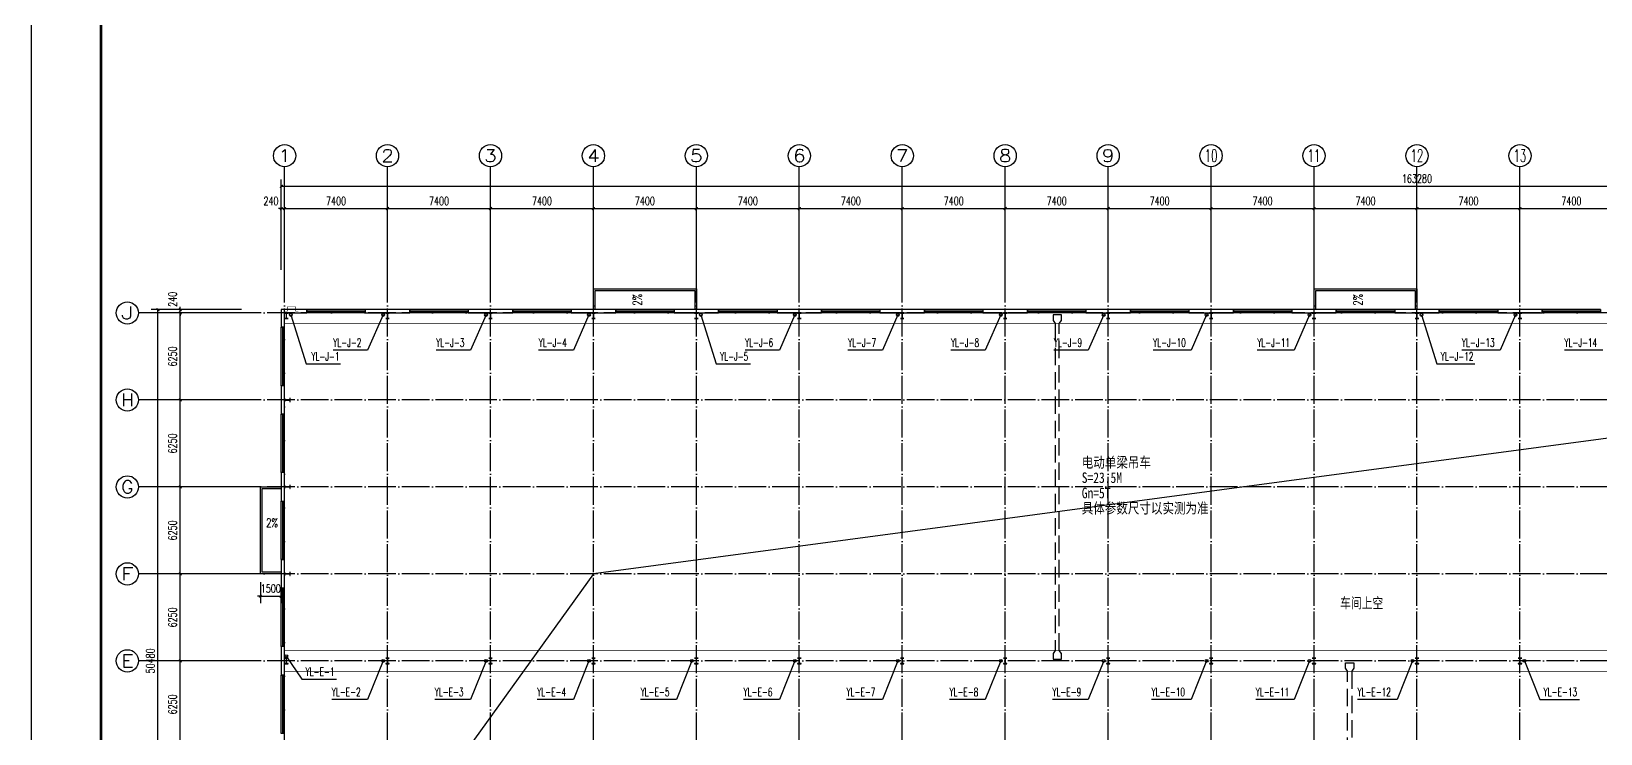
# Model space of a CAD drawing. Extents: x 13158459 to 15902229, y -1299598 to 28366.
# Drawn here: x 13898408 to 14011208, y -393668 to -343212 of the extents above; entities that cross this region are included whole.
import ezdxf
from ezdxf.enums import TextEntityAlignment as Align

# ---------------------------------------------------------------- set-up
doc = ezdxf.new("R2010")
doc.units = 0
doc.header["$LTSCALE"] = 1000
doc.header["$MEASUREMENT"] = 0
doc.linetypes.add('DASH', pattern=[0.35, 0.25, -0.1])
doc.linetypes.add('DOTE', pattern=[2.42, 2, -0.2, 0.02, -0.2])
for name, color, linetype in [('AXIS', 3, 'Continuous'), ('AXIS_TEXT', 7, 'Continuous'), ('COLUMN', 2, 'Continuous'), ('DIM_SYMB', 3, 'Continuous'), ('DIM_雨水', 3, 'Continuous'), ('DOTE', 8, 'DOTE'), ('PUB_DIM', 3, 'Continuous'), ('PUB_TEXT', 7, 'Continuous'), ('TK', 4, 'Continuous'), ('TWT_TEXT', 7, 'Continuous'), ('VPIPE-雨水', 4, 'Continuous'), ('WALL-PARAPET', 6, 'Continuous'), ('WINDOW', 4, 'Continuous')]:
    doc.layers.add(name, color=color, linetype=linetype)
doc.styles.add('_TCH_AXIS', font='COMPLEX', dxfattribs={"bigfont": 'GBCBIG'})
doc.styles.add('_TCH_DIM', font='SIMPLEX', dxfattribs={"bigfont": 'GBCBIG'})
doc.styles.add('_TCH_DIM_T3', font='SIMPLEX', dxfattribs={"width": 0.705882, "bigfont": 'GBCBIG'})
doc.styles.add('_TWT_SERIAL', font='COMPLEX', dxfattribs={"width": 0.8, "height": 3, "bigfont": 'HZTXT'})
doc.styles.add('COMPLEX', font='COMPLEX')
doc.styles.add('TK-LG-B', font='', dxfattribs={"width": 0.75})
doc.styles.add('宋体', font='', dxfattribs={"width": 0.8})
doc.styles.get('TK-LG-B').set_extended_font_data('SimSun')
doc.styles.get('宋体').set_extended_font_data('SimSun')
doc.dimstyles.new('_TCH_ARCH&&200', dxfattribs={"dimtxt": 595, "dimasz": 200, "dimexe": 500, "dimexo": 600, "dimgap": 252.5, "dimtad": 1, "dimdec": 0, "dimzin": 0, "dimdsep": 46, "dimtxsty": '_TCH_DIM_T3', "dimblk": 'ARCHTICK', "dimcen": 0.09, "dimclrt": 7, "dimazin": 2, "dimtfac": 1, "dimtdec": 0, "dimtix": 1, "dimtmove": 2, "dimatfit": 3, "dimfxl": 0, "dimtolj": 1, "dimtzin": 0, "dimarcsym": 0})

# ---------------------------------------------------------------- blocks, each defined once
blk = doc.blocks.new('A$C797E1D2B')
at = {"layer": 'COLUMN'}
h = blk.add_hatch(color=256, dxfattribs=at)
h.paths.add_polyline_path([(125, 400), (250, 400), (250, 388), (130, 388), (130, 200), (125, 200)])
h.paths.add_polyline_path([(0, 400), (125, 400), (125, 200), (120, 200), (120, 388), (0, 388)])
h.paths.add_polyline_path([(0, 12), (120, 12), (120, 200), (125, 200), (125, 0), (0, 0)])
h.paths.add_polyline_path([(125, 200), (130, 200), (130, 12), (250, 12), (250, 0), (125, 0)])
blk.add_lwpolyline([(250, 0), (250, 12), (130, 12), (130, 388), (250, 388), (250, 400), (0, 400), (0, 388), (120, 388), (120, 12), (0, 12), (0, 0)], close=True, dxfattribs=at)
blk = doc.blocks.new('GeYuanFrame_06180853', base_point=(20.09, 4.53))
at = {"layer": 'TK'}
blk.add_lwpolyline([(20.09, 4.53), (20.09, 598.53), (1071.09, 598.53), (1071.09, 4.53)], close=True, dxfattribs=at)
at = {"layer": 'TK', "const_width": 1}
blk.add_lwpolyline([(45.09, 588.53), (1061.09, 588.53), (1061.09, 14.53), (45.09, 14.53)], close=True, dxfattribs=at)
blk = doc.blocks.new('$TCHSYS$WIN2D')
for p, q in [((-0.5, 0.5), (0.5, 0.5)), ((-0.5, 0.5), (-0.5, -0.5)), ((0.5, 0.5), (0.5, -0.5)), ((0.5, 0.167), (-0.5, 0.167)), ((0.5, -0.167), (-0.5, -0.167)), ((-0.5, -0.5), (0.5, -0.5))]:
    blk.add_line(p, q)
blk = doc.blocks.new('_AXISO')
blk.add_circle((0, 0), 0.5)
at = {"layer": 'AXIS_TEXT', "style": 'COMPLEX', "width": 1.041667}
blk.add_attdef('A', text='', height=0.56, dxfattribs=at).set_placement((-0.25, -0.28), (0.25, -0.28), align=Align.FIT)
blk = doc.blocks.new('_ArchTick')
at = {"color": 0, "linetype": 'ByBlock', "const_width": 0.4}
blk.add_lwpolyline([(-0.5, -0.5), (0.5, 0.5)], dxfattribs=at)
blk = doc.blocks.new('*D223')
at = {"layer": 'AXIS', "color": 0, "lineweight": -2}
for p, q in [((13913508, -363203), (13907008, -363203)), ((13907508, -413683), (13907508, -363203)), ((13913508, -413683), (13907008, -413683))]:
    blk.add_line(p, q, dxfattribs=at)
at = {"layer": 'Defpoints', "color": 0}
for p in [(13907508, -363203), (13914108, -363203), (13914108, -413683)]:
    blk.add_point(p, dxfattribs=at)
at = {"layer": 'AXIS', "color": 0, "lineweight": -2, "xscale": 200, "yscale": 200, "zscale": 200}
for p, rotation in [((13907508, -363203), 90), ((13907508, -413683), 270)]:
    blk.add_blockref('_ArchTick', p, dxfattribs=dict(at, rotation=rotation))
at = {"layer": 'AXIS', "color": 7, "insert": (13906958, -388443), "char_height": 595, "attachment_point": 5, "rotation": 90, "style": '_TCH_DIM_T3'}
blk.add_mtext('\\A1;50480', dxfattribs=at)
blk = doc.blocks.new('*D228')
at = {"layer": 'AXIS', "color": 0, "lineweight": -2}
for p, q in [((13913508, -388443), (13908608, -388443)), ((13909108, -394693), (13909108, -388443)), ((13913508, -394693), (13908608, -394693))]:
    blk.add_line(p, q, dxfattribs=at)
at = {"layer": 'Defpoints', "color": 0}
for p in [(13909108, -388443), (13914108, -388443), (13914108, -394693)]:
    blk.add_point(p, dxfattribs=at)
at = {"layer": 'AXIS', "color": 0, "lineweight": -2, "xscale": 200, "yscale": 200, "zscale": 200}
for p, rotation in [((13909108, -388443), 90), ((13909108, -394693), 270)]:
    blk.add_blockref('_ArchTick', p, dxfattribs=dict(at, rotation=rotation))
at = {"layer": 'AXIS', "color": 7, "insert": (13908558, -391568), "char_height": 595, "attachment_point": 5, "rotation": 90, "style": '_TCH_DIM_T3'}
blk.add_mtext('\\A1;6250', dxfattribs=at)
blk = doc.blocks.new('*D229')
at = {"layer": 'AXIS', "color": 0, "lineweight": -2}
for p, q in [((13913508, -382193), (13908608, -382193)), ((13909108, -388443), (13909108, -382193)), ((13913508, -388443), (13908608, -388443))]:
    blk.add_line(p, q, dxfattribs=at)
at = {"layer": 'Defpoints', "color": 0}
for p in [(13909108, -382193), (13914108, -382193), (13914108, -388443)]:
    blk.add_point(p, dxfattribs=at)
at = {"layer": 'AXIS', "color": 0, "lineweight": -2, "xscale": 200, "yscale": 200, "zscale": 200}
for p, rotation in [((13909108, -382193), 90), ((13909108, -388443), 270)]:
    blk.add_blockref('_ArchTick', p, dxfattribs=dict(at, rotation=rotation))
at = {"layer": 'AXIS', "color": 7, "insert": (13908558, -385318), "char_height": 595, "attachment_point": 5, "rotation": 90, "style": '_TCH_DIM_T3'}
blk.add_mtext('\\A1;6250', dxfattribs=at)
blk = doc.blocks.new('*D230')
at = {"layer": 'AXIS', "color": 0, "lineweight": -2}
for p, q in [((13913508, -375943), (13908608, -375943)), ((13909108, -382193), (13909108, -375943)), ((13913508, -382193), (13908608, -382193))]:
    blk.add_line(p, q, dxfattribs=at)
at = {"layer": 'Defpoints', "color": 0}
for p in [(13909108, -375943), (13914108, -375943), (13914108, -382193)]:
    blk.add_point(p, dxfattribs=at)
at = {"layer": 'AXIS', "color": 0, "lineweight": -2, "xscale": 200, "yscale": 200, "zscale": 200}
for p, rotation in [((13909108, -375943), 90), ((13909108, -382193), 270)]:
    blk.add_blockref('_ArchTick', p, dxfattribs=dict(at, rotation=rotation))
at = {"layer": 'AXIS', "color": 7, "insert": (13908558, -379068), "char_height": 595, "attachment_point": 5, "rotation": 90, "style": '_TCH_DIM_T3'}
blk.add_mtext('\\A1;6250', dxfattribs=at)
blk = doc.blocks.new('*D231')
at = {"layer": 'AXIS', "color": 0, "lineweight": -2}
for p, q in [((13913508, -369693), (13908608, -369693)), ((13909108, -375943), (13909108, -369693)), ((13913508, -375943), (13908608, -375943))]:
    blk.add_line(p, q, dxfattribs=at)
at = {"layer": 'Defpoints', "color": 0}
for p in [(13909108, -369693), (13914108, -369693), (13914108, -375943)]:
    blk.add_point(p, dxfattribs=at)
at = {"layer": 'AXIS', "color": 0, "lineweight": -2, "xscale": 200, "yscale": 200, "zscale": 200}
for p, rotation in [((13909108, -369693), 90), ((13909108, -375943), 270)]:
    blk.add_blockref('_ArchTick', p, dxfattribs=dict(at, rotation=rotation))
at = {"layer": 'AXIS', "color": 7, "insert": (13908558, -372818), "char_height": 595, "attachment_point": 5, "rotation": 90, "style": '_TCH_DIM_T3'}
blk.add_mtext('\\A1;6250', dxfattribs=at)
blk = doc.blocks.new('*D232')
at = {"layer": 'AXIS', "color": 0, "lineweight": -2}
for p, q in [((13913508, -363443), (13908608, -363443)), ((13909108, -369693), (13909108, -363443)), ((13913508, -369693), (13908608, -369693))]:
    blk.add_line(p, q, dxfattribs=at)
at = {"layer": 'Defpoints', "color": 0}
for p in [(13909108, -363443), (13914108, -363443), (13914108, -369693)]:
    blk.add_point(p, dxfattribs=at)
at = {"layer": 'AXIS', "color": 0, "lineweight": -2, "xscale": 200, "yscale": 200, "zscale": 200}
for p, rotation in [((13909108, -363443), 90), ((13909108, -369693), 270)]:
    blk.add_blockref('_ArchTick', p, dxfattribs=dict(at, rotation=rotation))
at = {"layer": 'AXIS', "color": 7, "insert": (13908558, -366568), "char_height": 595, "attachment_point": 5, "rotation": 90, "style": '_TCH_DIM_T3'}
blk.add_mtext('\\A1;6250', dxfattribs=at)
blk = doc.blocks.new('*D233')
at = {"layer": 'AXIS', "color": 0, "lineweight": -2}
for p, q in [((13913508, -363203), (13908608, -363203)), ((13909108, -363203), (13909108, -363003)), ((13909108, -363443), (13909108, -363203)), ((13913508, -363443), (13908608, -363443)), ((13909108, -363443), (13909108, -363643))]:
    blk.add_line(p, q, dxfattribs=at)
at = {"layer": 'Defpoints', "color": 0}
for p in [(13909108, -363203), (13914108, -363203), (13914108, -363443)]:
    blk.add_point(p, dxfattribs=at)
at = {"layer": 'AXIS', "color": 0, "lineweight": -2, "xscale": 200, "yscale": 200, "zscale": 200}
for p, rotation in [((13909108, -363203), 270), ((13909108, -363443), 90)]:
    blk.add_blockref('_ArchTick', p, dxfattribs=dict(at, rotation=rotation))
at = {"layer": 'AXIS', "color": 7, "insert": (13908558, -362463), "char_height": 595, "attachment_point": 5, "rotation": 90, "style": '_TCH_DIM_T3'}
blk.add_mtext('\\A1;240', dxfattribs=at)
blk = doc.blocks.new('*D234')
at = {"layer": 'AXIS', "color": 0, "lineweight": -2}
for p, q in [((13916368, -360343), (13916368, -353843)), ((14079648, -360343), (14079648, -353843)), ((13916368, -354343), (14079648, -354343))]:
    blk.add_line(p, q, dxfattribs=at)
at = {"layer": 'Defpoints', "color": 0}
for p in [(14079648, -354343), (13916368, -360943), (14079648, -360943)]:
    blk.add_point(p, dxfattribs=at)
at = {"layer": 'AXIS', "color": 0, "lineweight": -2, "xscale": 200, "yscale": 200, "zscale": 200, "rotation": 180}
blk.add_blockref('_ArchTick', (13916368, -354343), dxfattribs=at)
at = {"layer": 'AXIS', "color": 0, "lineweight": -2, "xscale": 200, "yscale": 200, "zscale": 200}
blk.add_blockref('_ArchTick', (14079648, -354343), dxfattribs=at)
at = {"layer": 'AXIS', "color": 7, "insert": (13998008, -353793), "char_height": 595, "attachment_point": 5, "style": '_TCH_DIM_T3'}
blk.add_mtext('\\A1;163280', dxfattribs=at)
blk = doc.blocks.new('*D235')
at = {"layer": 'AXIS', "color": 0, "lineweight": -2}
for p, q in [((13916368, -355943), (13916168, -355943)), ((13916368, -360343), (13916368, -355443)), ((13916368, -355943), (13916608, -355943)), ((13916608, -360343), (13916608, -355443)), ((13916608, -355943), (13916808, -355943))]:
    blk.add_line(p, q, dxfattribs=at)
at = {"layer": 'Defpoints', "color": 0}
for p in [(13916608, -355943), (13916368, -360943), (13916608, -360943)]:
    blk.add_point(p, dxfattribs=at)
at = {"layer": 'AXIS', "color": 0, "lineweight": -2, "xscale": 200, "yscale": 200, "zscale": 200}
blk.add_blockref('_ArchTick', (13916368, -355943), dxfattribs=at)
at = {"layer": 'AXIS', "color": 0, "lineweight": -2, "xscale": 200, "yscale": 200, "zscale": 200, "rotation": 180}
blk.add_blockref('_ArchTick', (13916608, -355943), dxfattribs=at)
at = {"layer": 'AXIS', "color": 7, "insert": (13915628, -355393), "char_height": 595, "attachment_point": 5, "style": '_TCH_DIM_T3'}
blk.add_mtext('\\A1;240', dxfattribs=at)
blk = doc.blocks.new('*D236')
at = {"layer": 'AXIS', "color": 0, "lineweight": -2}
for p, q in [((13916608, -360343), (13916608, -355443)), ((13916608, -355943), (13924008, -355943)), ((13924008, -360343), (13924008, -355443))]:
    blk.add_line(p, q, dxfattribs=at)
at = {"layer": 'Defpoints', "color": 0}
for p in [(13924008, -355943), (13916608, -360943), (13924008, -360943)]:
    blk.add_point(p, dxfattribs=at)
at = {"layer": 'AXIS', "color": 0, "lineweight": -2, "xscale": 200, "yscale": 200, "zscale": 200, "rotation": 180}
blk.add_blockref('_ArchTick', (13916608, -355943), dxfattribs=at)
at = {"layer": 'AXIS', "color": 0, "lineweight": -2, "xscale": 200, "yscale": 200, "zscale": 200}
blk.add_blockref('_ArchTick', (13924008, -355943), dxfattribs=at)
at = {"layer": 'AXIS', "color": 7, "insert": (13920308, -355393), "char_height": 595, "attachment_point": 5, "style": '_TCH_DIM_T3'}
blk.add_mtext('\\A1;7400', dxfattribs=at)
blk = doc.blocks.new('*D237')
at = {"layer": 'AXIS', "color": 0, "lineweight": -2}
for p, q in [((13924008, -360343), (13924008, -355443)), ((13924008, -355943), (13931408, -355943)), ((13931408, -360343), (13931408, -355443))]:
    blk.add_line(p, q, dxfattribs=at)
at = {"layer": 'Defpoints', "color": 0}
for p in [(13931408, -355943), (13924008, -360943), (13931408, -360943)]:
    blk.add_point(p, dxfattribs=at)
at = {"layer": 'AXIS', "color": 0, "lineweight": -2, "xscale": 200, "yscale": 200, "zscale": 200, "rotation": 180}
blk.add_blockref('_ArchTick', (13924008, -355943), dxfattribs=at)
at = {"layer": 'AXIS', "color": 0, "lineweight": -2, "xscale": 200, "yscale": 200, "zscale": 200}
blk.add_blockref('_ArchTick', (13931408, -355943), dxfattribs=at)
at = {"layer": 'AXIS', "color": 7, "insert": (13927708, -355393), "char_height": 595, "attachment_point": 5, "style": '_TCH_DIM_T3'}
blk.add_mtext('\\A1;7400', dxfattribs=at)
blk = doc.blocks.new('*D238')
at = {"layer": 'AXIS', "color": 0, "lineweight": -2}
for p, q in [((13931408, -360343), (13931408, -355443)), ((13931408, -355943), (13938808, -355943)), ((13938808, -360343), (13938808, -355443))]:
    blk.add_line(p, q, dxfattribs=at)
at = {"layer": 'Defpoints', "color": 0}
for p in [(13938808, -355943), (13931408, -360943), (13938808, -360943)]:
    blk.add_point(p, dxfattribs=at)
at = {"layer": 'AXIS', "color": 0, "lineweight": -2, "xscale": 200, "yscale": 200, "zscale": 200, "rotation": 180}
blk.add_blockref('_ArchTick', (13931408, -355943), dxfattribs=at)
at = {"layer": 'AXIS', "color": 0, "lineweight": -2, "xscale": 200, "yscale": 200, "zscale": 200}
blk.add_blockref('_ArchTick', (13938808, -355943), dxfattribs=at)
at = {"layer": 'AXIS', "color": 7, "insert": (13935108, -355393), "char_height": 595, "attachment_point": 5, "style": '_TCH_DIM_T3'}
blk.add_mtext('\\A1;7400', dxfattribs=at)
blk = doc.blocks.new('*D239')
at = {"layer": 'AXIS', "color": 0, "lineweight": -2}
for p, q in [((13938808, -360343), (13938808, -355443)), ((13938808, -355943), (13946208, -355943)), ((13946208, -360343), (13946208, -355443))]:
    blk.add_line(p, q, dxfattribs=at)
at = {"layer": 'Defpoints', "color": 0}
for p in [(13946208, -355943), (13938808, -360943), (13946208, -360943)]:
    blk.add_point(p, dxfattribs=at)
at = {"layer": 'AXIS', "color": 0, "lineweight": -2, "xscale": 200, "yscale": 200, "zscale": 200, "rotation": 180}
blk.add_blockref('_ArchTick', (13938808, -355943), dxfattribs=at)
at = {"layer": 'AXIS', "color": 0, "lineweight": -2, "xscale": 200, "yscale": 200, "zscale": 200}
blk.add_blockref('_ArchTick', (13946208, -355943), dxfattribs=at)
at = {"layer": 'AXIS', "color": 7, "insert": (13942508, -355393), "char_height": 595, "attachment_point": 5, "style": '_TCH_DIM_T3'}
blk.add_mtext('\\A1;7400', dxfattribs=at)
blk = doc.blocks.new('*D240')
at = {"layer": 'AXIS', "color": 0, "lineweight": -2}
for p, q in [((13946208, -360343), (13946208, -355443)), ((13946208, -355943), (13953608, -355943)), ((13953608, -360343), (13953608, -355443))]:
    blk.add_line(p, q, dxfattribs=at)
at = {"layer": 'Defpoints', "color": 0}
for p in [(13953608, -355943), (13946208, -360943), (13953608, -360943)]:
    blk.add_point(p, dxfattribs=at)
at = {"layer": 'AXIS', "color": 0, "lineweight": -2, "xscale": 200, "yscale": 200, "zscale": 200, "rotation": 180}
blk.add_blockref('_ArchTick', (13946208, -355943), dxfattribs=at)
at = {"layer": 'AXIS', "color": 0, "lineweight": -2, "xscale": 200, "yscale": 200, "zscale": 200}
blk.add_blockref('_ArchTick', (13953608, -355943), dxfattribs=at)
at = {"layer": 'AXIS', "color": 7, "insert": (13949908, -355393), "char_height": 595, "attachment_point": 5, "style": '_TCH_DIM_T3'}
blk.add_mtext('\\A1;7400', dxfattribs=at)
blk = doc.blocks.new('*D241')
at = {"layer": 'AXIS', "color": 0, "lineweight": -2}
for p, q in [((13953608, -360343), (13953608, -355443)), ((13953608, -355943), (13961008, -355943)), ((13961008, -360343), (13961008, -355443))]:
    blk.add_line(p, q, dxfattribs=at)
at = {"layer": 'Defpoints', "color": 0}
for p in [(13961008, -355943), (13953608, -360943), (13961008, -360943)]:
    blk.add_point(p, dxfattribs=at)
at = {"layer": 'AXIS', "color": 0, "lineweight": -2, "xscale": 200, "yscale": 200, "zscale": 200, "rotation": 180}
blk.add_blockref('_ArchTick', (13953608, -355943), dxfattribs=at)
at = {"layer": 'AXIS', "color": 0, "lineweight": -2, "xscale": 200, "yscale": 200, "zscale": 200}
blk.add_blockref('_ArchTick', (13961008, -355943), dxfattribs=at)
at = {"layer": 'AXIS', "color": 7, "insert": (13957308, -355393), "char_height": 595, "attachment_point": 5, "style": '_TCH_DIM_T3'}
blk.add_mtext('\\A1;7400', dxfattribs=at)
blk = doc.blocks.new('*D242')
at = {"layer": 'AXIS', "color": 0, "lineweight": -2}
for p, q in [((13961008, -360343), (13961008, -355443)), ((13961008, -355943), (13968408, -355943)), ((13968408, -360343), (13968408, -355443))]:
    blk.add_line(p, q, dxfattribs=at)
at = {"layer": 'Defpoints', "color": 0}
for p in [(13968408, -355943), (13961008, -360943), (13968408, -360943)]:
    blk.add_point(p, dxfattribs=at)
at = {"layer": 'AXIS', "color": 0, "lineweight": -2, "xscale": 200, "yscale": 200, "zscale": 200, "rotation": 180}
blk.add_blockref('_ArchTick', (13961008, -355943), dxfattribs=at)
at = {"layer": 'AXIS', "color": 0, "lineweight": -2, "xscale": 200, "yscale": 200, "zscale": 200}
blk.add_blockref('_ArchTick', (13968408, -355943), dxfattribs=at)
at = {"layer": 'AXIS', "color": 7, "insert": (13964708, -355393), "char_height": 595, "attachment_point": 5, "style": '_TCH_DIM_T3'}
blk.add_mtext('\\A1;7400', dxfattribs=at)
blk = doc.blocks.new('*D243')
at = {"layer": 'AXIS', "color": 0, "lineweight": -2}
for p, q in [((13968408, -360343), (13968408, -355443)), ((13968408, -355943), (13975808, -355943)), ((13975808, -360343), (13975808, -355443))]:
    blk.add_line(p, q, dxfattribs=at)
at = {"layer": 'Defpoints', "color": 0}
for p in [(13975808, -355943), (13968408, -360943), (13975808, -360943)]:
    blk.add_point(p, dxfattribs=at)
at = {"layer": 'AXIS', "color": 0, "lineweight": -2, "xscale": 200, "yscale": 200, "zscale": 200, "rotation": 180}
blk.add_blockref('_ArchTick', (13968408, -355943), dxfattribs=at)
at = {"layer": 'AXIS', "color": 0, "lineweight": -2, "xscale": 200, "yscale": 200, "zscale": 200}
blk.add_blockref('_ArchTick', (13975808, -355943), dxfattribs=at)
at = {"layer": 'AXIS', "color": 7, "insert": (13972108, -355393), "char_height": 595, "attachment_point": 5, "style": '_TCH_DIM_T3'}
blk.add_mtext('\\A1;7400', dxfattribs=at)
blk = doc.blocks.new('*D244')
at = {"layer": 'AXIS', "color": 0, "lineweight": -2}
for p, q in [((13975808, -360343), (13975808, -355443)), ((13975808, -355943), (13983208, -355943)), ((13983208, -360343), (13983208, -355443))]:
    blk.add_line(p, q, dxfattribs=at)
at = {"layer": 'Defpoints', "color": 0}
for p in [(13983208, -355943), (13975808, -360943), (13983208, -360943)]:
    blk.add_point(p, dxfattribs=at)
at = {"layer": 'AXIS', "color": 0, "lineweight": -2, "xscale": 200, "yscale": 200, "zscale": 200, "rotation": 180}
blk.add_blockref('_ArchTick', (13975808, -355943), dxfattribs=at)
at = {"layer": 'AXIS', "color": 0, "lineweight": -2, "xscale": 200, "yscale": 200, "zscale": 200}
blk.add_blockref('_ArchTick', (13983208, -355943), dxfattribs=at)
at = {"layer": 'AXIS', "color": 7, "insert": (13979508, -355393), "char_height": 595, "attachment_point": 5, "style": '_TCH_DIM_T3'}
blk.add_mtext('\\A1;7400', dxfattribs=at)
blk = doc.blocks.new('*D245')
at = {"layer": 'AXIS', "color": 0, "lineweight": -2}
for p, q in [((13983208, -360343), (13983208, -355443)), ((13983208, -355943), (13990608, -355943)), ((13990608, -360343), (13990608, -355443))]:
    blk.add_line(p, q, dxfattribs=at)
at = {"layer": 'Defpoints', "color": 0}
for p in [(13990608, -355943), (13983208, -360943), (13990608, -360943)]:
    blk.add_point(p, dxfattribs=at)
at = {"layer": 'AXIS', "color": 0, "lineweight": -2, "xscale": 200, "yscale": 200, "zscale": 200, "rotation": 180}
blk.add_blockref('_ArchTick', (13983208, -355943), dxfattribs=at)
at = {"layer": 'AXIS', "color": 0, "lineweight": -2, "xscale": 200, "yscale": 200, "zscale": 200}
blk.add_blockref('_ArchTick', (13990608, -355943), dxfattribs=at)
at = {"layer": 'AXIS', "color": 7, "insert": (13986908, -355393), "char_height": 595, "attachment_point": 5, "style": '_TCH_DIM_T3'}
blk.add_mtext('\\A1;7400', dxfattribs=at)
blk = doc.blocks.new('*D246')
at = {"layer": 'AXIS', "color": 0, "lineweight": -2}
for p, q in [((13990608, -360343), (13990608, -355443)), ((13990608, -355943), (13998008, -355943)), ((13998008, -360343), (13998008, -355443))]:
    blk.add_line(p, q, dxfattribs=at)
at = {"layer": 'Defpoints', "color": 0}
for p in [(13998008, -355943), (13990608, -360943), (13998008, -360943)]:
    blk.add_point(p, dxfattribs=at)
at = {"layer": 'AXIS', "color": 0, "lineweight": -2, "xscale": 200, "yscale": 200, "zscale": 200, "rotation": 180}
blk.add_blockref('_ArchTick', (13990608, -355943), dxfattribs=at)
at = {"layer": 'AXIS', "color": 0, "lineweight": -2, "xscale": 200, "yscale": 200, "zscale": 200}
blk.add_blockref('_ArchTick', (13998008, -355943), dxfattribs=at)
at = {"layer": 'AXIS', "color": 7, "insert": (13994308, -355393), "char_height": 595, "attachment_point": 5, "style": '_TCH_DIM_T3'}
blk.add_mtext('\\A1;7400', dxfattribs=at)
blk = doc.blocks.new('*D247')
at = {"layer": 'AXIS', "color": 0, "lineweight": -2}
for p, q in [((13998008, -360343), (13998008, -355443)), ((13998008, -355943), (14005408, -355943)), ((14005408, -360343), (14005408, -355443))]:
    blk.add_line(p, q, dxfattribs=at)
at = {"layer": 'Defpoints', "color": 0}
for p in [(14005408, -355943), (13998008, -360943), (14005408, -360943)]:
    blk.add_point(p, dxfattribs=at)
at = {"layer": 'AXIS', "color": 0, "lineweight": -2, "xscale": 200, "yscale": 200, "zscale": 200, "rotation": 180}
blk.add_blockref('_ArchTick', (13998008, -355943), dxfattribs=at)
at = {"layer": 'AXIS', "color": 0, "lineweight": -2, "xscale": 200, "yscale": 200, "zscale": 200}
blk.add_blockref('_ArchTick', (14005408, -355943), dxfattribs=at)
at = {"layer": 'AXIS', "color": 7, "insert": (14001708, -355393), "char_height": 595, "attachment_point": 5, "style": '_TCH_DIM_T3'}
blk.add_mtext('\\A1;7400', dxfattribs=at)
blk = doc.blocks.new('*D248')
at = {"layer": 'AXIS', "color": 0, "lineweight": -2}
for p, q in [((14005408, -360343), (14005408, -355443)), ((14005408, -355943), (14012808, -355943)), ((14012808, -360343), (14012808, -355443))]:
    blk.add_line(p, q, dxfattribs=at)
at = {"layer": 'Defpoints', "color": 0}
for p in [(14012808, -355943), (14005408, -360943), (14012808, -360943)]:
    blk.add_point(p, dxfattribs=at)
at = {"layer": 'AXIS', "color": 0, "lineweight": -2, "xscale": 200, "yscale": 200, "zscale": 200, "rotation": 180}
blk.add_blockref('_ArchTick', (14005408, -355943), dxfattribs=at)
at = {"layer": 'AXIS', "color": 0, "lineweight": -2, "xscale": 200, "yscale": 200, "zscale": 200}
blk.add_blockref('_ArchTick', (14012808, -355943), dxfattribs=at)
at = {"layer": 'AXIS', "color": 7, "insert": (14009108, -355393), "char_height": 595, "attachment_point": 5, "style": '_TCH_DIM_T3'}
blk.add_mtext('\\A1;7400', dxfattribs=at)
blk = doc.blocks.new('*D351')
at = {"layer": 'Defpoints', "color": 0}
for p in [(13914868, -382193), (13916368, -382193), (13916368, -383793)]:
    blk.add_point(p, dxfattribs=at)
at = {"layer": 'PUB_DIM', "color": 0, "lineweight": -2}
for p, q in [((13914868, -382793), (13914868, -384293)), ((13916368, -382793), (13916368, -384293)), ((13914868, -383793), (13914668, -383793)), ((13914868, -383793), (13916368, -383793)), ((13916368, -383793), (13916568, -383793))]:
    blk.add_line(p, q, dxfattribs=at)
at = {"layer": 'PUB_DIM', "color": 0, "lineweight": -2, "xscale": 200, "yscale": 200, "zscale": 200}
blk.add_blockref('_ArchTick', (13914868, -383793), dxfattribs=at)
at = {"layer": 'PUB_DIM', "color": 0, "lineweight": -2, "xscale": 200, "yscale": 200, "zscale": 200, "rotation": 180}
blk.add_blockref('_ArchTick', (13916368, -383793), dxfattribs=at)
at = {"layer": 'PUB_DIM', "color": 7, "insert": (13915618, -383243), "char_height": 595, "attachment_point": 5, "style": '_TCH_DIM_T3'}
blk.add_mtext('\\A1;1500', dxfattribs=at)

msp = doc.modelspace()

# ---------------------------------------------------------------- linework, layer by layer
at = {"ltscale": 0.5}
for points in [[(13938808, -363203.1), (13938808, -361703.1), (13946208, -361703.1), (13946208, -363203.1)], [(13938928, -363203.1), (13938928, -361823.1), (13946088, -361823.1), (13946088, -363203.1)], [(13990608, -363203.1), (13990608, -361703.1), (13998008, -361703.1), (13998008, -363203.1)], [(13990728, -363203.1), (13990728, -361823.1), (13997888, -361823.1), (13997888, -363203.1)], [(13916368, -382193.1), (13914868, -382193.1), (13914868, -375943.1), (13916368, -375943.1)], [(13916368, -382073.1), (13914988, -382073.1), (13914988, -376063.1), (13916368, -376063.1)]]:
    msp.add_lwpolyline(points, dxfattribs=at)
at = {"const_width": 30}
msp.add_lwpolyline([(13916608, -363323.1), (13916808, -363323.1), (13916808, -363003.1), (13917408, -363003.1), (13917408, -363323.1), (13917608, -363323.1)], dxfattribs=at)
at = {"color": 8, "linetype": 'DASH', "ltscale": 2, "const_width": 50}
for points in [[(14079408, -364193.1), (13916608, -364193.1)], [(14079408, -387693.1), (13916608, -387693.1)], [(14079408, -389193.1), (13916608, -389193.1)]]:
    msp.add_lwpolyline(points, dxfattribs=at)
at = {"color": 8, "ltscale": 0.5}
msp.add_lwpolyline([(14079158, -363443.1), (13938808, -382193.1), (13916608, -413043.1)], dxfattribs=at)
at = {"color": 8, "linetype": 'DASH', "ltscale": 5}
for points in [[(13972296.1, -364193.1), (13972446.1, -363977.4), (13972446.1, -363577.4), (13971846.1, -363577.4), (13971846.1, -363977.4), (13971996.1, -364193.1), (13971996.1, -387693.1), (13971846.1, -387908.7), (13971846.1, -388308.7), (13972446.1, -388308.7), (13972446.1, -387908.7), (13972296.1, -387693.1)], [(13993321.5, -412693.1), (13993471.5, -412908.7), (13993471.5, -413308.7), (13992871.5, -413308.7), (13992871.5, -412908.7), (13993021.5, -412693.1), (13993021.5, -389193.1), (13992871.5, -388977.4), (13992871.5, -388577.4), (13993471.5, -388577.4), (13993471.5, -388977.4), (13993321.5, -389193.1)]]:
    msp.add_lwpolyline(points, close=True, dxfattribs=at)
at = {"layer": 'AXIS'}
for p, q in [((13916608, -360943.1), (13916608, -352943.1)), ((13924008, -360943.1), (13924008, -352943.1)), ((13931408, -360943.1), (13931408, -352943.1)), ((13938808, -360943.1), (13938808, -352943.1)), ((13946208, -360943.1), (13946208, -352943.1)), ((13953608, -360943.1), (13953608, -352943.1)), ((13961008, -360943.1), (13961008, -352943.1)), ((13968408, -360943.1), (13968408, -352943.1)), ((13975808, -360943.1), (13975808, -352943.1)), ((13983208, -360943.1), (13983208, -352943.1)), ((13990608, -360943.1), (13990608, -352943.1)), ((13998008, -360943.1), (13998008, -352943.1)), ((14005408, -360943.1), (14005408, -352943.1)), ((13914108, -363443.1), (13906108, -363443.1)), ((13914108, -369693.1), (13906108, -369693.1)), ((13914108, -375943.1), (13906108, -375943.1)), ((13914108, -382193.1), (13906108, -382193.1)), ((13914108, -388443.1), (13906108, -388443.1))]:
    msp.add_line(p, q, dxfattribs=at)
at = {"layer": 'DIM_SYMB'}
for points in [[(13942508, -363063.1, 0, 0, 0), (13942508, -362413.1, 120, 0, 0), (13942508, -361963.1, 0, 0, 0)], [(13994308, -363063.1, 0, 0, 0), (13994308, -362413.1, 120, 0, 0), (13994308, -361963.1, 0, 0, 0)], [(13916238, -379068.1, 0, 0, 0), (13915588, -379068.1, 120, 0, 0), (13915138, -379068.1, 0, 0, 0)]]:
    msp.add_lwpolyline(points, format="xyseb", dxfattribs=at)
at = {"layer": 'DIM_雨水'}
for p, q in [((13917052.5, -363587.1), (13918162.6, -367109.3)), ((13923688.4, -363587.1), (13922578.4, -366115.5)), ((13931088.4, -363587.1), (13929978.4, -366115.5)), ((13938488.4, -363587.1), (13937378.4, -366115.5)), ((13946527.5, -363587.1), (13947637.6, -367109.3)), ((13953288.4, -363587.1), (13952178.4, -366115.5)), ((13960688.4, -363587.1), (13959578.4, -366115.5)), ((13968088.4, -363587.1), (13966978.4, -366115.5)), ((13975486.8, -363587.1), (13974376.7, -366115.5)), ((13982888.4, -363587.1), (13981778.4, -366115.5)), ((13990288.4, -363587.1), (13989178.4, -366115.5)), ((13998327.5, -363587.1), (13999437.6, -367109.3)), ((14005088.4, -363587.1), (14003978.4, -366115.5)), ((13922578.4, -366115.5), (13920108.1, -366115.5)), ((13929978.4, -366115.5), (13927508.1, -366115.5)), ((13937378.4, -366115.5), (13934872.2, -366115.5)), ((13952178.4, -366115.5), (13949708.1, -366115.5)), ((13959578.4, -366115.5), (13957108.1, -366115.5)), ((13966978.4, -366115.5), (13964508.1, -366115.5)), ((13974376.7, -366115.5), (13971906.4, -366115.5)), ((13981778.4, -366115.5), (13979037.5, -366115.5)), ((13989178.4, -366115.5), (13986528.1, -366115.5)), ((14003978.4, -366115.5), (14001237.5, -366115.5)), ((14011378.4, -366115.5), (14008601.2, -366115.5)), ((13918162.6, -367109.3), (13920632.9, -367109.3)), ((13947637.6, -367109.3), (13950107.9, -367109.3)), ((13999437.6, -367109.3), (14002178.4, -367109.3)), ((13916733.3, -388099.4), (13917843.4, -389763.4)), ((13923688.4, -388443.1), (13922578.4, -391220.2)), ((13931088.4, -388443.1, 3000), (13929978.4, -391220.2, 3000)), ((13938488.4, -388443.1, 3000), (13937378.4, -391220.2, 3000)), ((13945888.4, -388443.1, 3000), (13944778.4, -391220.2, 3000)), ((13953288.4, -388443.1, 3000), (13952178.4, -391220.2, 3000)), ((13960688.4, -388443.1, 3000), (13959578.4, -391220.2, 3000)), ((13968088.4, -388443.1, 3000), (13966978.4, -391220.2, 3000)), ((13975488.4, -388443.1, 3000), (13974378.4, -391220.2, 3000)), ((13982888.4, -388443.1), (13981778.4, -391220.2)), ((13990288.4, -388443.1), (13989178.4, -391220.2)), ((13997688.4, -388443.1), (13996578.4, -391220.2)), ((14005727.5, -388443.1), (14006837.6, -391220.2)), ((13917843.4, -389763.4), (13920331.6, -389763.4)), ((13922578.4, -391220.2), (13920000.3, -391220.2)), ((13929978.4, -391220.2, 3000), (13927400.3, -391220.2, 3000)), ((13937378.4, -391220.2, 3000), (13934764.2, -391220.2, 3000)), ((13944778.4, -391220.2, 3000), (13942200.3, -391220.2, 3000)), ((13952178.4, -391220.2, 3000), (13949600.3, -391220.2, 3000)), ((13959578.4, -391220.2, 3000), (13957000.3, -391220.2, 3000)), ((13966978.4, -391220.2, 3000), (13964400.3, -391220.2, 3000)), ((13974378.4, -391220.2, 3000), (13971800.3, -391220.2, 3000)), ((13981778.4, -391220.2), (13978928.3, -391220.2)), ((13989178.4, -391220.2), (13986419.3, -391220.2)), ((13996578.4, -391220.2), (13993728.3, -391220.2)), ((14006837.6, -391220.2), (14009687.6, -391220.2))]:
    msp.add_line(p, q, dxfattribs=at)
at = {"layer": 'DOTE'}
for p, q in [((13916608, -415943.1), (13916608, -360943.1)), ((13924008, -415943.1), (13924008, -360943.1)), ((13931408, -415943.1), (13931408, -360943.1)), ((13938808, -415943.1), (13938808, -360943.1)), ((13946208, -415943.1), (13946208, -360943.1)), ((13953608, -415943.1), (13953608, -360943.1)), ((13961008, -415943.1), (13961008, -360943.1)), ((13968408, -415943.1), (13968408, -360943.1)), ((13975808, -415943.1), (13975808, -360943.1)), ((13983208, -415943.1), (13983208, -360943.1)), ((13990608, -415943.1), (13990608, -360943.1)), ((13998008, -415943.1), (13998008, -360943.1)), ((14005408, -415943.1), (14005408, -360943.1)), ((14081908, -363443.1), (13914108, -363443.1)), ((14081908, -369693.1), (13914108, -369693.1)), ((14081908, -375943.1), (13914108, -375943.1)), ((14081908, -382193.1), (13914108, -382193.1)), ((14081908, -388443.1), (13914108, -388443.1))]:
    msp.add_line(p, q, dxfattribs=at)
at = {"layer": 'VPIPE-雨水', "linetype": 'Continuous'}
for centre in [(13917052.5, -363587.1), (13923688.4, -363587.1), (13931088.4, -363587.1), (13938488.4, -363587.1), (13946527.5, -363587.1), (13953288.4, -363587.1), (13960688.4, -363587.1), (13968088.4, -363587.1), (13975486.8, -363587.1), (13982888.4, -363587.1), (13990288.4, -363587.1), (13998327.5, -363587.1), (14005088.4, -363587.1), (13916733.3, -388099.4), (13923688.4, -388443.1), (13931088.4, -388443.1), (13938488.4, -388443.1), (13945888.4, -388443.1), (13953288.4, -388443.1), (13960688.4, -388443.1), (13968088.4, -388443.1), (13975488.4, -388443.1), (13982888.4, -388443.1), (13990288.4, -388443.1), (13997688.4, -388443.1), (14005727.5, -388443.1)]:
    msp.add_circle(centre, 100, dxfattribs=at)
at = {"layer": 'WALL-PARAPET'}
for p, q in [((13916368, -363203.1), (13916368, -364468.1)), ((13918208, -363203.1), (13916368, -363203.1)), ((13918208, -363443.1), (13918208, -363203.1)), ((13925608, -363203.1), (13922408, -363203.1)), ((13922408, -363203.1), (13922408, -363443.1)), ((13925608, -363443.1), (13925608, -363203.1)), ((13933008, -363203.1), (13929808, -363203.1)), ((13929808, -363203.1), (13929808, -363443.1)), ((13933008, -363443.1), (13933008, -363203.1)), ((13940408, -363203.1), (13937208, -363203.1)), ((13937208, -363203.1), (13937208, -363443.1)), ((13940408, -363443.1), (13940408, -363203.1)), ((13947808, -363203.1), (13944608, -363203.1)), ((13944608, -363203.1), (13944608, -363443.1)), ((13947808, -363443.1), (13947808, -363203.1)), ((13955208, -363203.1), (13952008, -363203.1)), ((13952008, -363203.1), (13952008, -363443.1)), ((13955208, -363443.1), (13955208, -363203.1)), ((13962608, -363203.1), (13959408, -363203.1)), ((13959408, -363203.1), (13959408, -363443.1)), ((13962608, -363443.1), (13962608, -363203.1)), ((13970008, -363203.1), (13966808, -363203.1)), ((13966808, -363203.1), (13966808, -363443.1)), ((13970008, -363443.1), (13970008, -363203.1)), ((13977408, -363203.1), (13974208, -363203.1)), ((13974208, -363203.1), (13974208, -363443.1)), ((13977408, -363443.1), (13977408, -363203.1)), ((13984808, -363203.1), (13981608, -363203.1)), ((13981608, -363203.1), (13981608, -363443.1)), ((13984808, -363443.1), (13984808, -363203.1)), ((13992208, -363203.1), (13989008, -363203.1)), ((13989008, -363203.1), (13989008, -363443.1)), ((13992208, -363443.1), (13992208, -363203.1)), ((13999608, -363203.1), (13996408, -363203.1)), ((13996408, -363203.1), (13996408, -363443.1)), ((13999608, -363443.1), (13999608, -363203.1)), ((14007008, -363203.1), (14003808, -363203.1)), ((14003808, -363203.1), (14003808, -363443.1)), ((14007008, -363443.1), (14007008, -363203.1)), ((13916608, -364468.1), (13916608, -363443.1)), ((13916608, -363443.1), (13918208, -363443.1)), ((13922408, -363443.1), (13925608, -363443.1)), ((13929808, -363443.1), (13933008, -363443.1)), ((13937208, -363443.1), (13940408, -363443.1)), ((13944608, -363443.1), (13947808, -363443.1)), ((13952008, -363443.1), (13955208, -363443.1)), ((13959408, -363443.1), (13962608, -363443.1)), ((13966808, -363443.1), (13970008, -363443.1)), ((13974208, -363443.1), (13977408, -363443.1)), ((13981608, -363443.1), (13984808, -363443.1)), ((13989008, -363443.1), (13992208, -363443.1)), ((13996408, -363443.1), (13999608, -363443.1)), ((14003808, -363443.1), (14007008, -363443.1)), ((13916368, -364468.1), (13916608, -364468.1)), ((13916368, -368668.1), (13916368, -370718.1)), ((13916608, -368668.1), (13916368, -368668.1)), ((13916608, -370718.1), (13916608, -368668.1)), ((13916368, -370718.1), (13916608, -370718.1)), ((13916368, -374918.1), (13916368, -376968.1)), ((13916608, -374918.1), (13916368, -374918.1)), ((13916608, -376968.1), (13916608, -374918.1)), ((13916368, -376968.1), (13916608, -376968.1)), ((13916368, -381168.1), (13916368, -383218.1)), ((13916608, -381168.1), (13916368, -381168.1)), ((13916608, -383218.1), (13916608, -381168.1)), ((13916368, -383218.1), (13916608, -383218.1)), ((13916368, -387418.1), (13916368, -389468.1)), ((13916608, -387418.1), (13916368, -387418.1)), ((13916608, -389468.1), (13916608, -387418.1)), ((13916368, -389468.1), (13916608, -389468.1))]:
    msp.add_line(p, q, dxfattribs=at)

# ---------------------------------------------------------------- block references
at = {"xscale": 200, "yscale": 200, "zscale": 200}
msp.add_blockref('GeYuanFrame_06180853', (13898408, -447843.1), dxfattribs=at)
for p, rotation in [((13916858, -363443.1), 180), ((13924133, -363443.1), 180), ((13931533, -363443.1), 180), ((13938933, -363443.1), 180), ((13946333, -363443.1), 180), ((13953733, -363443.1), 180), ((13961133, -363443.1), 180), ((13968533, -363443.1), 180), ((13975933, -363443.1), 180), ((13983333, -363443.1), 180), ((13990733, -363443.1), 180), ((13998133, -363443.1), 180), ((14005533, -363443.1), 180), ((13917008, -369818.1), 89.99999999999999), ((13917008, -376068.1), 89.99999999999999), ((13917008, -382318.1), 89.99999999999999), ((13916858, -388243.1), 180), ((13924133, -388243.1), 180), ((13931533, -388243.1), 180), ((13938933, -388243.1), 180), ((13946333, -388243.1), 180), ((13953733, -388243.1), 180), ((13961133, -388243.1), 180), ((13968533, -388243.1), 180), ((13975933, -388243.1), 180), ((13983333, -388243.1), 180), ((13990733, -388243.1), 180), ((13998133, -388243.1), 180), ((14005533, -388243.1), 180)]:
    msp.add_blockref('A$C797E1D2B', p, dxfattribs=dict(rotation=rotation))
at = {"layer": 'AXIS'}
ref = msp.add_blockref('_AXISO', (13916608, -352143.1), dxfattribs=dict(at, xscale=1600, yscale=1600, zscale=1600))
ref.add_attrib('A', '1', dxfattribs={"layer": 'AXIS_TEXT', "ltscale": 0.5, "height": 905.1, "style": '_TCH_AXIS', "width": 2.333333}).set_placement((13916155.4, -352595.6), (13917060.5, -352595.6), align=Align.FIT)
ref = msp.add_blockref('_AXISO', (13924008, -352143.1), dxfattribs=dict(at, xscale=1600, yscale=1600, zscale=1600))
ref.add_attrib('A', '2', dxfattribs={"layer": 'AXIS_TEXT', "ltscale": 0.5, "height": 905.1, "style": '_TCH_AXIS', "width": 1.5}).set_placement((13923555.4, -352595.6), (13924460.5, -352595.6), align=Align.FIT)
ref = msp.add_blockref('_AXISO', (13931408, -352143.1), dxfattribs=dict(at, xscale=1600, yscale=1600, zscale=1600))
ref.add_attrib('A', '3', dxfattribs={"layer": 'AXIS_TEXT', "ltscale": 0.5, "height": 905.1, "style": '_TCH_AXIS', "width": 1.5}).set_placement((13930955.4, -352595.6), (13931860.5, -352595.6), align=Align.FIT)
ref = msp.add_blockref('_AXISO', (13938808, -352143.1), dxfattribs=dict(at, xscale=1600, yscale=1600, zscale=1600))
ref.add_attrib('A', '4', dxfattribs={"layer": 'AXIS_TEXT', "ltscale": 0.5, "height": 905.1, "style": '_TCH_AXIS', "width": 1.3125}).set_placement((13938355.4, -352595.6), (13939260.5, -352595.6), align=Align.FIT)
ref = msp.add_blockref('_AXISO', (13946208, -352143.1), dxfattribs=dict(at, xscale=1600, yscale=1600, zscale=1600))
ref.add_attrib('A', '5', dxfattribs={"layer": 'AXIS_TEXT', "ltscale": 0.5, "height": 905.1, "style": '_TCH_AXIS', "width": 1.5}).set_placement((13945755.4, -352595.6), (13946660.5, -352595.6), align=Align.FIT)
ref = msp.add_blockref('_AXISO', (13953608, -352143.1), dxfattribs=dict(at, xscale=1600, yscale=1600, zscale=1600))
ref.add_attrib('A', '6', dxfattribs={"layer": 'AXIS_TEXT', "ltscale": 0.5, "height": 905.1, "style": '_TCH_AXIS', "width": 1.5}).set_placement((13953155.4, -352595.6), (13954060.5, -352595.6), align=Align.FIT)
ref = msp.add_blockref('_AXISO', (13961008, -352143.1), dxfattribs=dict(at, xscale=1600, yscale=1600, zscale=1600))
ref.add_attrib('A', '7', dxfattribs={"layer": 'AXIS_TEXT', "ltscale": 0.5, "height": 905.1, "style": '_TCH_AXIS', "width": 1.5}).set_placement((13960555.4, -352595.6), (13961460.5, -352595.6), align=Align.FIT)
ref = msp.add_blockref('_AXISO', (13968408, -352143.1), dxfattribs=dict(at, xscale=1600, yscale=1600, zscale=1600))
ref.add_attrib('A', '8', dxfattribs={"layer": 'AXIS_TEXT', "ltscale": 0.5, "height": 905.1, "style": '_TCH_AXIS', "width": 1.5}).set_placement((13967955.4, -352595.6), (13968860.5, -352595.6), align=Align.FIT)
ref = msp.add_blockref('_AXISO', (13975808, -352143.1), dxfattribs=dict(at, xscale=1600, yscale=1600, zscale=1600))
ref.add_attrib('A', '9', dxfattribs={"layer": 'AXIS_TEXT', "ltscale": 0.5, "height": 905.1, "style": '_TCH_AXIS', "width": 1.5}).set_placement((13975355.4, -352595.6), (13976260.5, -352595.6), align=Align.FIT)
ref = msp.add_blockref('_AXISO', (13983208, -352143.1), dxfattribs=dict(at, xscale=1600, yscale=1600, zscale=1600))
ref.add_attrib('A', '10', dxfattribs={"layer": 'AXIS_TEXT', "ltscale": 0.5, "height": 905.1, "style": '_TCH_AXIS', "width": 0.724138}).set_placement((13982755.4, -352595.6), (13983660.5, -352595.6), align=Align.FIT)
ref = msp.add_blockref('_AXISO', (13990608, -352143.1), dxfattribs=dict(at, xscale=1600, yscale=1600, zscale=1600))
ref.add_attrib('A', '11', dxfattribs={"layer": 'AXIS_TEXT', "ltscale": 0.5, "height": 905.1, "style": '_TCH_AXIS', "width": 0.875}).set_placement((13990155.4, -352595.6), (13991060.5, -352595.6), align=Align.FIT)
ref = msp.add_blockref('_AXISO', (13998008, -352143.1), dxfattribs=dict(at, xscale=1600, yscale=1600, zscale=1600))
ref.add_attrib('A', '12', dxfattribs={"layer": 'AXIS_TEXT', "ltscale": 0.5, "height": 905.1, "style": '_TCH_AXIS', "width": 0.724138}).set_placement((13997555.4, -352595.6), (13998460.5, -352595.6), align=Align.FIT)
ref = msp.add_blockref('_AXISO', (14005408, -352143.1), dxfattribs=dict(at, xscale=1600, yscale=1600, zscale=1600))
ref.add_attrib('A', '13', dxfattribs={"layer": 'AXIS_TEXT', "ltscale": 0.5, "height": 905.1, "style": '_TCH_AXIS', "width": 0.724138}).set_placement((14004955.4, -352595.6), (14005860.5, -352595.6), align=Align.FIT)
ref = msp.add_blockref('_AXISO', (13905308, -363443.1), dxfattribs=dict(at, xscale=1600, yscale=1600, zscale=1600))
ref.add_attrib('A', 'J', dxfattribs={"layer": 'AXIS_TEXT', "ltscale": 0.5, "height": 905.1, "style": '_TCH_AXIS', "width": 1.909091}).set_placement((13904855.4, -363895.6), (13905760.5, -363895.6), align=Align.FIT)
ref = msp.add_blockref('_AXISO', (13905308, -369693.1), dxfattribs=dict(at, xscale=1600, yscale=1600, zscale=1600))
ref.add_attrib('A', 'H', dxfattribs={"layer": 'AXIS_TEXT', "ltscale": 0.5, "height": 905.1, "style": '_TCH_AXIS', "width": 1.05}).set_placement((13904855.4, -370145.6), (13905760.5, -370145.6), align=Align.FIT)
ref = msp.add_blockref('_AXISO', (13905308, -375943.1), dxfattribs=dict(at, xscale=1600, yscale=1600, zscale=1600))
ref.add_attrib('A', 'G', dxfattribs={"layer": 'AXIS_TEXT', "ltscale": 0.5, "height": 905.1, "style": '_TCH_AXIS', "width": 1.166667}).set_placement((13904855.4, -376395.6), (13905760.5, -376395.6), align=Align.FIT)
ref = msp.add_blockref('_AXISO', (13905308, -382193.1), dxfattribs=dict(at, xscale=1600, yscale=1600, zscale=1600))
ref.add_attrib('A', 'F', dxfattribs={"layer": 'AXIS_TEXT', "ltscale": 0.5, "height": 905.1, "style": '_TCH_AXIS', "width": 1.3125}).set_placement((13904855.4, -382645.6), (13905760.5, -382645.6), align=Align.FIT)
ref = msp.add_blockref('_AXISO', (13905308, -388443.1), dxfattribs=dict(at, xscale=1600, yscale=1600, zscale=1600))
ref.add_attrib('A', 'E', dxfattribs={"layer": 'AXIS_TEXT', "ltscale": 0.5, "height": 905.1, "style": '_TCH_AXIS', "width": 1.3125}).set_placement((13904855.4, -388895.6), (13905760.5, -388895.6), align=Align.FIT)
at = {"layer": 'WINDOW'}
for p, xscale, yscale, zscale, rotation in [((13920308, -363323.1), 4200, -240, 4200, 180), ((13927708, -363323.1), 4200, -240, 4200, 180), ((13935108, -363323.1), 4200, -240, 4200, 180), ((13942508, -363323.1), 4200, -240, 4200, 180), ((13949908, -363323.1), 4200, -240, 4200, 180), ((13957308, -363323.1), 4200, -240, 4200, 180), ((13964708, -363323.1), 4200, -240, 4200, 180), ((13972108, -363323.1), 4200, -240, 4200, 180), ((13979508, -363323.1), 4200, -240, 4200, 180), ((13986908, -363323.1), 4200, -240, 4200, 180), ((13994308, -363323.1), 4200, -240, 4200, 180), ((14001708, -363323.1), 4200, -240, 4200, 180), ((14009108, -363323.1), 4200, -240, 4200, 180), ((13916488, -366568.1), -4200, 240, -4200, 270), ((13916488, -372818.1), -4200, 240, -4200, 270), ((13916488, -379068.1), -4200, -240, -4200, 270), ((13916488, -385318.1), -4200, 240, -4200, 270), ((13916488, -391568.1), -4200, 240, -4200, 270)]:
    msp.add_blockref('$TCHSYS$WIN2D', p, dxfattribs=dict(at, xscale=xscale, yscale=yscale, zscale=zscale, rotation=rotation))

# ---------------------------------------------------------------- texts
at = {"layer": 'PUB_TEXT', "style": '_TCH_DIM', "width": 0.705882}
for p in [(13942283, -362920.2), (13994083, -362920.2)]:
    msp.add_text('2%%%', height=637.5, rotation=90, dxfattribs=at).set_placement(p)
at = {"layer": 'PUB_TEXT', "color": 8, "style": '宋体', "width": 0.8}
for s, height, p in [('电动单梁吊车', 759.49, (13973911.3, -374558.1)), ('S=23.5M', 759.49, (13973911.3, -375658.1)), ('Gn=5T', 759.49, (13973911.3, -376758.1)), ('具体参数尺寸以实测为准', 759.494, (13973911.3, -377847.4))]:
    msp.add_text(s, height=height, dxfattribs=at).set_placement(p)
at = {"layer": 'PUB_TEXT'}
for s, height, style, width, p in [('2%%%', 637.5, '_TCH_DIM', 0.705882, (13915280.8, -378843.1)), ('车间上空', 759.49, 'TK-LG-B', 0.75, (13992478.6, -384662.9))]:
    msp.add_text(s, height=height, dxfattribs=dict(at, style=style, width=width)).set_placement(p)
at = {"layer": 'TWT_TEXT', "style": '_TWT_SERIAL', "width": 0.64}
for s, p in [('YL-J-2', (13920108.1, -365875.5)), ('YL-J-3', (13927508.1, -365875.5)), ('YL-J-4', (13934872.2, -365875.5)), ('YL-J-6', (13949708.1, -365875.5)), ('YL-J-7', (13957108.1, -365875.5)), ('YL-J-8', (13964508.1, -365875.5)), ('YL-J-9', (13971906.4, -365875.5)), ('YL-J-10', (13979037.5, -365875.5)), ('YL-J-11', (13986528.1, -365875.5)), ('YL-J-13', (14001237.5, -365875.5)), ('YL-J-14', (14008601.2, -365875.5)), ('YL-J-1', (13918530, -366869.3)), ('YL-J-5', (13947913.6, -366869.3)), ('YL-J-12', (13999709.9, -366869.3)), ('YL-E-1', (13918119, -389523.4)), ('YL-E-2', (13920000.3, -390980.2)), ('YL-E-3', (13927400.3, -390980.2, 3000)), ('YL-E-4', (13934764.2, -390980.2, 3000)), ('YL-E-5', (13942200.3, -390980.2, 3000)), ('YL-E-6', (13949600.3, -390980.2, 3000)), ('YL-E-7', (13957000.3, -390980.2, 3000)), ('YL-E-8', (13964400.3, -390980.2, 3000)), ('YL-E-9', (13971800.3, -390980.2, 3000)), ('YL-E-10', (13978928.3, -390980.2)), ('YL-E-11', (13986419.3, -390980.2)), ('YL-E-12', (13993728.3, -390980.2)), ('YL-E-13', (14007109.4, -390980.2))]:
    msp.add_text(s, height=600, dxfattribs=at).set_placement(p)

# ---------------------------------------------------------------- dimensions: what is measured, and where the dimension line sits
at = {"layer": 'AXIS'}
for p1, p2, distance, text, picture, middle in [((13916368, -360943.1), (14079648, -360943.1), 6600, '163280', '*D234', (13998008, -353793.1)), ((13916608, -360943.1), (13924008, -360943.1), 5000, '7400', '*D236', (13920308, -355393.1)), ((13924008, -360943.1), (13931408, -360943.1), 5000, '7400', '*D237', (13927708, -355393.1)), ((13931408, -360943.1), (13938808, -360943.1), 5000, '7400', '*D238', (13935108, -355393.1)), ((13938808, -360943.1), (13946208, -360943.1), 5000, '7400', '*D239', (13942508, -355393.1)), ((13946208, -360943.1), (13953608, -360943.1), 5000, '7400', '*D240', (13949908, -355393.1)), ((13953608, -360943.1), (13961008, -360943.1), 5000, '7400', '*D241', (13957308, -355393.1)), ((13961008, -360943.1), (13968408, -360943.1), 5000, '7400', '*D242', (13964708, -355393.1)), ((13968408, -360943.1), (13975808, -360943.1), 5000, '7400', '*D243', (13972108, -355393.1)), ((13975808, -360943.1), (13983208, -360943.1), 5000, '7400', '*D244', (13979508, -355393.1)), ((13983208, -360943.1), (13990608, -360943.1), 5000, '7400', '*D245', (13986908, -355393.1)), ((13990608, -360943.1), (13998008, -360943.1), 5000, '7400', '*D246', (13994308, -355393.1)), ((13998008, -360943.1), (14005408, -360943.1), 5000, '7400', '*D247', (14001708, -355393.1)), ((14005408, -360943.1), (14012808, -360943.1), 5000, '7400', '*D248', (14009108, -355393.1)), ((13914108, -413683.1), (13914108, -363203.1), 6600, '50480', '*D223', (13906958, -388443.1)), ((13914108, -369693.1), (13914108, -363443.1), 5000, '6250', '*D232', (13908558, -366568.1)), ((13914108, -375943.1), (13914108, -369693.1), 5000, '6250', '*D231', (13908558, -372818.1)), ((13914108, -382193.1), (13914108, -375943.1), 5000, '6250', '*D230', (13908558, -379068.1)), ((13914108, -388443.1), (13914108, -382193.1), 5000, '6250', '*D229', (13908558, -385318.1)), ((13914108, -394693.1), (13914108, -388443.1), 5000, '6250', '*D228', (13908558, -391568.1))]:
    dim = msp.add_aligned_dim(p1=p1, p2=p2, distance=distance, text=text, dimstyle='_TCH_ARCH&&200', dxfattribs=at)
    dim.commit()
    dim.dimension.update_dxf_attribs({"geometry": picture, "text_midpoint": middle})
for base, p1, p2, angle, picture, middle in [((13916608, -355943.1), (13916368, -360943.1), (13916608, -360943.1), 0, '*D235', (13915628, -355393.1)), ((13909108, -363203.1), (13914108, -363443.1), (13914108, -363203.1), 90, '*D233', (13908558, -362463.1))]:
    dim = msp.add_linear_dim(base=base, p1=p1, p2=p2, angle=angle, text='240', dimstyle='_TCH_ARCH&&200', dxfattribs=at)
    dim.commit()
    dim.dimension.update_dxf_attribs({"geometry": picture, "text_midpoint": middle, "dimtype": 161})
at = {"layer": 'PUB_DIM'}
dim = msp.add_aligned_dim(p1=(13914868, -382193.1), p2=(13916368, -382193.1), distance=-1600, text='1500', dimstyle='_TCH_ARCH&&200', dxfattribs=at)
dim.commit()
dim.dimension.update_dxf_attribs({"geometry": '*D351', "text_midpoint": (13915618, -383243.1)})

doc.saveas('drawing.dxf')
